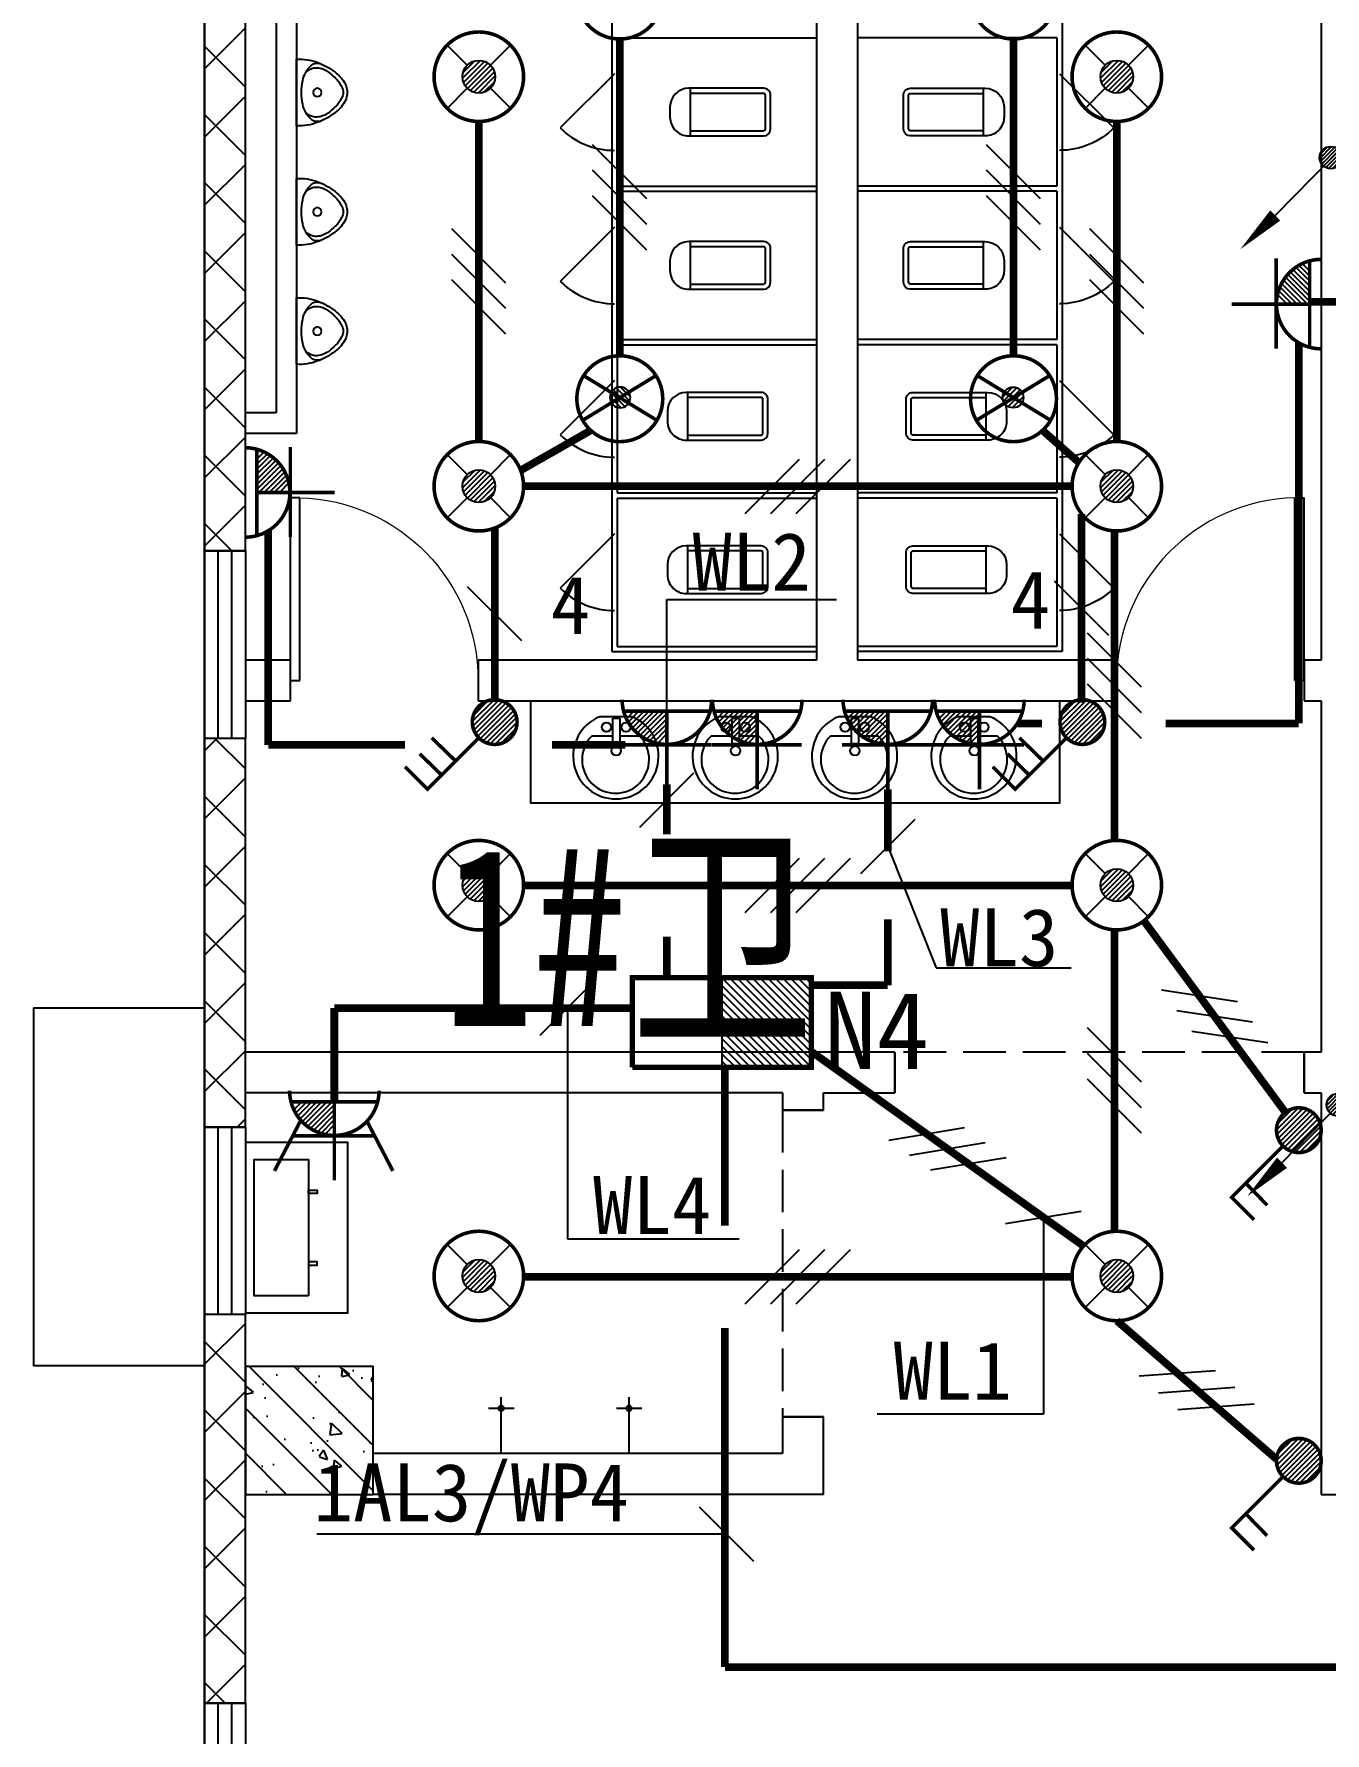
# Model space of a CAD drawing. Header units: millimetres. Extents: x -633009578 to 5705885, y -633235091 to 2571734.
# Drawn here: x 2776580 to 2784152, y 2184960 to 2194928 of the extents above; entities that cross this region are included whole.
import ezdxf

# ---------------------------------------------------------------- set-up
doc = ezdxf.new("R2010")
doc.units = ezdxf.units.MM
doc.header["$LTSCALE"] = 1000
doc.header["$MEASUREMENT"] = 0
doc.linetypes.add('DASH', pattern=[0.35, 0.25, -0.1])
doc.layers.get('0').update_dxf_attribs({"color": 9})
for name, color, linetype in [('3T_WOOD', 21, 'Continuous'), ('A-COLUM(柱)', 255, 'Continuous'), ('A-DOOR(门）', 4, 'Continuous'), ('A-F-AREA(计算)', 5, 'Continuous'), ('A-FLOR(看线)', 8, 'Continuous'), ('A-HATH(填充)', 8, 'Continuous'), ('A-LVTY(厨卫)', 8, 'Continuous'), ('A-TEXT(房间)', 243, 'Continuous'), ('A-WALL(墙)', 255, 'Continuous'), ('A-WINDOW（窗）', 4, 'Continuous'), ('WALL', 9, 'Continuous'), ('电-弱电平面-箭头', 3, 'Continuous'), ('电-强电平面-标注', 3, 'Continuous'), ('电-强电平面-线缆', 3, 'Continuous'), ('设备-动力', 3, 'Continuous'), ('设备-插座', 3, 'Continuous'), ('设备-照明', 3, 'Continuous'), ('设备-箱柜', 3, 'Continuous')]:
    doc.layers.add(name, color=color, linetype=linetype)
doc.styles.add('_TCH', font='simhei.ttf', dxfattribs={"width": 0.75, "bigfont": 'hztxt.shx'})
doc.styles.add('ELEC-DIM', font='simhei.ttf')
doc.styles.add('IDQSTYLE', font='simhei.ttf', dxfattribs={"width": 0.707, "bigfont": 'hztxt.shx'})
pattern_1 = [(45, (-1310357.920547368, -13.22285339003429), (-200.0002033111466, 200.0002033111467), []), (135, (-1310357.920547368, -13.22285339003429), (-200.0002033111467, -200.0002033111466), [])]

# ---------------------------------------------------------------- blocks, each defined once
blk = doc.blocks.new('_LV6')
for p, q in [((-139.7834388052397, -340), (-139.7834388052361, -779.6564289797607)), ((-109.7834388052433, -340), (-109.7834388052397, -769.6564289797607)), ((99.78343880523971, -300), (-99.78343880523971, -300)), ((99.78343880524335, -330), (-99.78343880524335, -330)), ((109.7834388052433, -769.6564289797607), (109.7834388052433, -340)), ((139.7834388052433, -779.6564289797607), (139.7834388052397, -340)), ((139.7834388052433, -769.6564289797607), (-139.7834388052397, -769.6564289797607)), ((-29.78343880523607, -889.6564289797607), (29.78343880524335, -889.6564289797607))]:
    blk.add_line(p, q)
for centre, radius, start, end in [((-99.78343880523971, -340), 40, 90, 180.0000000000002), ((-99.78343880524335, -340), 10, 90, 180.0000000000002), ((99.78343880523971, -340), 40, 2.398081733190338e-13, 90), ((99.78343880524335, -340), 10, 0, 90), ((-29.78343880523607, -779.6564289797607), 110, 180, 270), ((29.78343880524335, -779.6564289797607), 110, 270, 0)]:
    blk.add_arc(centre, radius, start, end)
blk = doc.blocks.new('$plan$00000387')
for points in [[(-195.1053413768082, -0.0007896247711869364), (195.1053413768082, 0.0007896247707321891, -0.056281), (192.2349483853259, -62.07158893748328, -0.051243), (175.2703486377404, -125.5748806645047, -0.047086), (143.6831082538288, -189.724628874892, -0.038643), (109.2489721777902, -237.0609902997553, -0.050944), (77.11679163034205, -267.7759659795192, -0.073316), (36.52038586093977, -290.7338367186967, -0.092337), (0.001018339326947171, -297.5362265440604, -0.092337), (-36.51803354920821, -290.7341323159712, -0.073316), (-77.11462417741222, -267.776590178973, -0.050944), (-109.2474259731857, -237.0618745823472, -0.038643), (-143.6819452275654, -189.7257908973352, -0.047086), (-175.269704824098, -125.5762993672297, -0.051243), (-192.2348186147988, -62.07314493917374, -0.056281)], [(0.0004063761161887669, -146.3291454144546, 0.999985), (0.0002089799604618747, -97.55313528460101, 0.999985)]]:
    blk.add_lwpolyline(points, format="xyb", close=True)
for points in [[(-169.3906686580854, -140.1226315288268, -0.078162), (-170.9980199055512, -114.6377667698976, -0.158684), (-159.1263041735847, -87.15485956814655, -0.087457), (-117.404978437914, -53.84085994681891, -0.073385), (-70.49119853318143, -36.56470876068397, -0.051629), (0.0003042701246158686, -29.26612660759247), (0.0003042701246158686, -29.26612660759247, -0.051629), (70.49149449189827, -36.56413818386, -0.073385), (117.4050415866323, -53.83990962471171, -0.087457), (159.1270096202247, -87.15357250312127, -0.158684), (170.9989478331345, -114.6363836417117, -0.078162), (169.3918028553499, -140.1212604160505)], [(117.0630501052547, -53.65384373908455, -0.099174), (138.5356947175851, -84.86577428893679, -0.110283), (144.8304822659725, -118.461657304113, -0.092873), (136.0170142026468, -157.9354627454745, -0.05733), (119.0399966660161, -187.626263302564, -0.037877), (85.37168024390257, -226.8225566132141, -0.072182), (35.33205354717484, -264.1794573646985, -0.124936), (0.001291311165005027, -273.1480356215775), (0.001291311165005027, -273.1480356215775, -0.124936), (-35.32991617790412, -264.1797433356796, -0.072182), (-85.36984427394054, -226.8232476352587, -0.037877), (-119.0384779452529, -187.6272268447183, -0.05733), (-136.0157358103124, -157.9365637070459, -0.092873), (-144.8298950764129, -118.4628296054302, -0.110283), (-138.5353804395845, -84.8668946738876, -0.099174), (-117.0629874684723, -53.65479130090807)]]:
    blk.add_lwpolyline(points, format="xyb")
blk = doc.blocks.new('$plan$00001628')
for p, q in [((-20.3236661099927, -1.818989403545856e-12), (20.3236661099927, 0)), ((20.3236661099927, 0), (20.3236661099927, -150.0481350782702)), ((-20.3236661099927, -150.0481350782702), (-20.3236661099927, -1.818989403545856e-12)), ((-23.39245275389476, -103.9428290335418), (-143.6423603250569, -103.9428290335418)), ((20.3236661099927, -150.0481350782702), (-20.3236661099927, -150.0481350782702)), ((136.0209855338053, -103.9428290335418), (23.52693074955823, -103.9428290335418))]:
    blk.add_line(p, q)
blk.add_lwpolyline([(-96.62842091566199, 9.318928566552131, 5.110403953654916), (92.21216199610717, 9.318928566550312)], format="xyb", close=True)
for centre, radius in [((-57.16031093435413, -51.98476159802703), 26.67481176936781), ((57.16031093435413, -51.98476159802703), 26.67481176936781), ((0, -190.1098522697775), 27.77136210564822)]:
    blk.add_circle(centre, radius)
blk.add_arc((-3.810687395625791, -242.5466148261803), 196.885515440561, 135.2526700260475, 44.74732997395247)
blk = doc.blocks.new('$lvtry$00000000')
for p, q in [((0, 0), (-4.03630254219856e-14, -329.6000000000004)), ((75.7000000000007, -264.6999999999989), (-73.50000000000003, -264.6999999999989))]:
    blk.add_line(p, q)
blk.add_circle((-3.241533018567819e-14, -264.6999999999989), 16.19999999999891)
blk = doc.blocks.new('开水器aaa')
at = {"layer": 'A-LVTY(厨卫)'}
for points in [[(7453607.282514825, -191465.6006925891), (7454607.282514825, -191465.6006925891), (7454607.282514825, -192065.6006983465), (7453607.282514825, -192065.6006983465)], [(7454507.282514825, -191836.1650642345), (7454507.282514825, -191516.1650642345), (7453707.282514825, -191516.1650642345), (7453707.282514825, -191836.1650642345)], [(7453887.282514825, -191836.1650642345), (7453887.282514825, -191886.1650642345), (7453907.282514825, -191886.1650642345), (7453907.282514825, -191836.1650642345)], [(7454327.282514825, -191836.1650642345), (7454327.282514825, -191886.1650642345), (7454307.282514825, -191886.1650642345), (7454307.282514825, -191836.1650642345)]]:
    blk.add_lwpolyline(points, close=True, dxfattribs=at)
blk = doc.blocks.new('$DorLib2D$00000114')
at = {"color": 0}
blk.add_line((0.4999999999999964, 3.552713678800501e-15), (-0.2071067811864751, 0.7071067811864857), dxfattribs=at)
blk.add_arc((0.5000000000013856, -1.154631945610163e-12), 1.000000000001696, 135, 180, dxfattribs=at)
blk = doc.blocks.new('$DorLib2D$00000001')
for p, q in [((0.45, 0.9750000000000001), (0.5000000000000002, 0.9750000000000001)), ((0.45, 0), (0.45, 0.9750000000000001)), ((0.5, 0), (0.5, 0.9750000000000001)), ((0.5, 0), (0.45, 0))]:
    blk.add_line(p, q)
at = {"lineweight": 13}
blk.add_arc((0.475, 0), 0.975, 91.4692835813538, 180, dxfattribs=at)
blk = doc.blocks.new('$TCHSYS$WIN2D')
for p, q in [((-0.5, 0.5), (0.5, 0.5)), ((-0.5, 0.5), (-0.4999999999999999, -0.5)), ((0.5, 0.5), (0.4999999999999998, -0.5)), ((0.5, 0.1666666666666666), (-0.5, 0.1666666666666666)), ((0.5, -0.1666666666666667), (-0.5, -0.1666666666666667)), ((-0.4999999999999999, -0.5), (0.5, -0.5))]:
    blk.add_line(p, q)
blk = doc.blocks.new('_FZH')
h = blk.add_hatch()
h.set_pattern_fill('钢筋混凝土', color=256, scale=0.1, style=0)
h.set_pattern_definition([(45, (0, 0), (-0.1767766952966369, 0.1767766952966369), []), (50, (0, 0), (0.7172601826007535, -0.06275213498259512), [0.07500000000000001, -0.8250000000000001]), (355, (0, 0), (-0.138751333613, 0.7521921337000119), [0.06, -0.66]), (100.4514, (0.05977168000000001, -0.00522934), (0.5785093817140216, 0.6894395420609536), [0.06374019, -0.701142112]), (46.1842, (0, 0.2), (1.067241048625645, -0.1655190143290181), [0.1125, -1.2375]), (96.6356, (0.088936745, 0.186206693), (0.9346627055487033, 0.9741178709004418), [0.095610288, -1.051713]), (351.1842, (0, 0.2), (0.9346619451336272, 0.9741186009253247), [0.09000000000000001, -0.9900000000000001]), (21, (0.1, 0.15), (0.5969070521184617, -0.4026188906653388), [0.07500000000000001, -0.8250000000000001]), (326, (0.1, 0.15), (0.2433153319215824, 0.7251500450468529), [0.06, -0.66]), (71.4514, (0.149742233, 0.116448394), (0.84022262858149, 0.3225304967099524), [0.06374019, -0.701142112]), (37.50000000000001, (0, 0), (0.01215985531729062, 0.3328938538313115), [0, -0.652, 0, -0.67, 0, -0.6625000000000001]), (7.499999999999999, (0, 0), (0.2630695374421486, 0.3944117118823603), [0, -0.382, 0, -0.637, 0, -0.2525]), (-32.5, (-0.223, 0), (0.533822436172409, -0.02255487173437976), [0, -0.25, 0, -0.78, 0, -1.035]), (-42.5, (-0.323, 0), (0.5831861693423862, 0.1001049823323177), [0, -0.325, 0, -0.518, 0, -0.735])])
h.paths.add_polyline_path([(-0.5, -0.5), (0.5, -0.5), (0.5, 0.5), (-0.5, 0.5)])
blk.add_lwpolyline([(-0.5, -0.5), (0.5, -0.5), (0.5, 0.5), (-0.5, 0.5)], close=True)
blk = doc.blocks.new('9-29-1')
at = {"layer": 'A-HATH(填充)'}
h = blk.add_hatch(dxfattribs=at)
h.set_pattern_fill('多孔材料', color=256, scale=100, style=0)
h.set_pattern_definition(pattern_1)
h.paths.add_polyline_path([(1121700.598288358, 1518097.113137865), (1121700.598288357, 1513917.11313599), (1121940.59828835, 1513917.11313599), (1121940.598288351, 1517857.113137865)])
h = blk.add_hatch(dxfattribs=at)
h.set_pattern_fill('多孔材料', color=256, scale=100, style=0)
h.set_pattern_definition(pattern_1)
h.paths.add_polyline_path([(1121700.598288357, 1512817.11313599), (1121700.598288357, 1510537.113135481), (1121940.598288351, 1510537.113135481), (1121940.598288351, 1512817.11313599)])
h = blk.add_hatch(dxfattribs=at)
h.set_pattern_fill('多孔材料', color=256, scale=100, style=0)
h.set_pattern_definition(pattern_1)
h.paths.add_polyline_path([(1121700.598288357, 1509437.11313599), (1121700.598288357, 1507157.11313599), (1121940.598288351, 1507157.11313599), (1121940.598288351, 1509437.11313599)])
at = {"layer": 'A-F-AREA(计算)'}
blk.add_lwpolyline([(1121700.598288358, 1518097.113137865), (1255980.598288358, 1518097.113137865), (1255980.598288358, 1382017.113137865), (1121700.598288358, 1382017.113137865)], close=True, dxfattribs=at)
at = {"layer": 'A-FLOR(看线)'}
blk.add_lwpolyline([(1121700.598288365, 1509137.113135873), (1120700.598288365, 1509137.113135873), (1120700.598288365, 1511237.113135719), (1121700.598288359, 1511237.113135719)], dxfattribs=at)
at = {"layer": 'A-LVTY(厨卫)'}
for p, q in [((1124090.59828858, 1517857.113137702), (1124090.598288263, 1516942.113137861)), ((1126730.598288666, 1517857.113137746), (1126730.598288447, 1516942.113137861)), ((1124090.598288264, 1516942.113137861), (1124090.598288267, 1516042.113137861)), ((1124120.598288584, 1516927.113137946), (1124120.598288587, 1516057.113137846)), ((1124120.598288584, 1516927.113137946), (1125290.598288352, 1516927.113137951)), ((1126700.59828812, 1516927.113137813), (1125530.598288352, 1516927.113137817)), ((1126700.59828812, 1516927.113137813), (1126700.598288117, 1516057.113138088)), ((1126730.598288451, 1516942.113137861), (1126730.598288447, 1516042.113137861)), ((1124120.598288587, 1516057.113137846), (1125290.598288352, 1516057.113137851)), ((1126700.598288117, 1516057.113138088), (1125530.598288352, 1516057.113138092)), ((1124090.598288267, 1516042.113137861), (1124090.598288271, 1515142.113137861)), ((1124120.598288045, 1516027.113137848), (1124120.598288048, 1515157.113137908)), ((1124120.598288045, 1516027.113137848), (1125290.598288352, 1516027.113137853)), ((1126700.598288117, 1516027.113137716), (1125530.598288352, 1516027.11313772)), ((1126700.598288117, 1516027.113137716), (1126700.598288114, 1515157.113137776)), ((1126730.598288447, 1516042.113137861), (1126730.598288443, 1515142.113137861)), ((1124090.598288267, 1515142.113137861), (1124090.598288271, 1514242.113137861)), ((1124120.598288048, 1515157.113137908), (1125290.598288352, 1515157.113137912)), ((1124120.598288591, 1515127.11313791), (1124120.598288594, 1514257.113137802)), ((1124120.598288591, 1515127.11313791), (1125290.598288352, 1515127.113137914)), ((1126700.598288114, 1515157.113137776), (1125530.598288352, 1515157.11313778)), ((1126700.598288113, 1515127.113137778), (1125530.598288352, 1515127.113137783)), ((1126700.598288113, 1515127.113137778), (1126700.59828811, 1514257.113138045)), ((1126730.598288447, 1515142.113137861), (1126730.598288443, 1514242.113137861)), ((1124090.598288267, 1514242.113137861), (1124090.598288056, 1513327.113137864)), ((1124120.598288594, 1514257.113137802), (1125290.598288352, 1514257.113137807)), ((1124120.598288595, 1514227.113137804), (1124120.598288598, 1513357.113137861)), ((1124120.598288595, 1514227.113137804), (1125290.598288352, 1514227.113137809)), ((1126700.59828811, 1514257.113138045), (1125530.598288352, 1514257.11313805)), ((1126700.598288652, 1514227.113137673), (1125530.598288352, 1514227.113137678)), ((1126700.598288652, 1514227.113137673), (1126700.598288648, 1513357.113137731)), ((1126730.598288447, 1514242.113137861), (1126730.598288105, 1513327.113137733)), ((1124090.598288056, 1513327.113137864), (1125290.598287091, 1513327.113137868)), ((1124120.598288598, 1513357.113137861), (1125290.598287091, 1513357.113137866)), ((1126700.598288648, 1513357.113137731), (1125530.59828973, 1513357.113137735)), ((1126730.598288105, 1513327.113137733), (1125530.59828973, 1513327.113137737))]:
    blk.add_line(p, q, dxfattribs=at)
blk.add_lwpolyline([(1126715.598288374, 1513037.113137866), (1126715.598288374, 1512437.11313785), (1123615.598288351, 1512437.113137851), (1123615.598288351, 1513037.113137866)], dxfattribs=at)
at = {"layer": 'A-WALL(墙)'}
for p, q in [((1128250.598288357, 1517857.113137719), (1128250.598288336, 1513277.113137887)), ((1125290.598288352, 1517827.113137753), (1125290.598288357, 1516942.113137866)), ((1125530.598288352, 1517827.113137753), (1125530.598288357, 1516942.113137866)), ((1122120.596974948, 1517107.113137866), (1122120.596974952, 1514727.113136513)), ((1122240.596974948, 1517107.113137866), (1122240.596974953, 1514607.113139848)), ((1125290.598288357, 1516942.113137866), (1125290.598288357, 1516042.113137866)), ((1125530.598288357, 1516942.113137866), (1125530.598288357, 1516042.113137866)), ((1125290.598288357, 1516042.113137866), (1125290.598288357, 1515142.113137866)), ((1125530.598288357, 1516042.113137866), (1125530.598288357, 1515142.113137866)), ((1125290.598288357, 1515142.113137866), (1125290.598288357, 1514242.113137866)), ((1125530.598288357, 1515142.113137866), (1125530.598288357, 1514242.113137866)), ((1122120.596974952, 1514727.113136513), (1121940.598288357, 1514727.11313784)), ((1121940.598288374, 1514607.11313784), (1121940.598288357, 1514727.11313784)), ((1122240.596974953, 1514607.113139848), (1121940.598288374, 1514607.11313784)), ((1125290.598288357, 1514242.113137866), (1125290.598288357, 1513342.113137866)), ((1125530.598288357, 1514242.113137866), (1125530.598288357, 1513342.113137866)), ((1122205.59828859, 1513277.113137844), (1121940.598288357, 1513277.113137866)), ((1121940.598288357, 1513277.113137866), (1121940.598288357, 1513037.113137866)), ((1122205.598288589, 1513037.113137863), (1122205.59828859, 1513277.113137844)), ((1125290.598287091, 1513277.113137863), (1123305.598288589, 1513277.113137843)), ((1123305.598288589, 1513277.113137843), (1123305.598288589, 1513037.113137863)), ((1125290.598288357, 1513342.113137866), (1125290.598287091, 1513277.113137863)), ((1125530.598288357, 1513342.113137866), (1125530.59828973, 1513277.113137887)), ((1127050.598288589, 1513277.113137796), (1125530.59828973, 1513277.113137887)), ((1127050.598288589, 1513037.113137804), (1127050.598288589, 1513277.113137796)), ((1128250.598288336, 1513277.113137887), (1128150.598288081, 1513277.113137796)), ((1128150.598288081, 1513277.113137796), (1128150.598288081, 1513037.113137812)), ((1121940.598288357, 1513037.113137866), (1122205.598288589, 1513037.113137863)), ((1123305.598288589, 1513037.113137863), (1125410.598288357, 1513037.113137866)), ((1125410.598288357, 1513037.113137866), (1127050.598288589, 1513037.113137804)), ((1128150.598288081, 1513037.113137812), (1128250.598288399, 1513037.113137887)), ((1128250.598288399, 1513037.113137887), (1128250.598288399, 1510977.11313777)), ((1125210.59828841, 1510977.113137866), (1121940.598288397, 1510977.113137866)), ((1121940.598288397, 1510737.113137866), (1121940.598288397, 1510977.113137866)), ((1125750.598288081, 1510977.11313773), (1125210.59828841, 1510977.113137866)), ((1125750.598288081, 1510737.113137822), (1125750.598288081, 1510977.11313773)), ((1128250.598288399, 1510977.11313777), (1128150.59828859, 1510977.113137655)), ((1128150.59828859, 1510977.113137655), (1128150.59828859, 1510737.113137822)), ((1125090.598288228, 1510737.113137964), (1121940.598288397, 1510737.113137866)), ((1125090.598288228, 1510737.113137964), (1125090.598288184, 1510637.113138024)), ((1125330.598288436, 1510737.113137766), (1125750.598288081, 1510737.113137822)), ((1125330.598288355, 1510637.113138024), (1125330.598288436, 1510737.113137766)), ((1128150.59828859, 1510737.113137822), (1128250.598288386, 1510737.113137766)), ((1128250.598288386, 1510737.113137766), (1128250.598288386, 1508382.113138082)), ((1125090.598288184, 1510637.113138024), (1125330.598288355, 1510637.113138024)), ((1125330.598288355, 1508837.113138024), (1125090.598288185, 1508837.113138024)), ((1125090.598288185, 1508837.113138024), (1125090.598288229, 1508622.113137867)), ((1125330.598288436, 1508382.113137871), (1125330.598288355, 1508837.113138024)), ((1125090.598288229, 1508622.113137867), (1122690.598287918, 1508622.113137868)), ((1125330.598288436, 1508382.113137871), (1122690.598287918, 1508382.113137751)), ((1128250.598288386, 1508382.113138082), (1129170.59828859, 1508382.113137976))]:
    blk.add_line(p, q, dxfattribs=at)
at = {"layer": 'A-WINDOW（窗）', "linetype": 'DASH'}
for p, q in [((1125750.598288398, 1510977.113137866), (1125750.598288398, 1510737.113137866)), ((1128150.598288398, 1510977.113137866, 800), (1125750.598288398, 1510977.113137866, 800)), ((1128150.598288398, 1510737.113137866), (1128150.598288398, 1510977.113137866)), ((1125330.59828841, 1510637.113137866), (1125090.59828841, 1510637.113137866)), ((1125090.59828841, 1510637.113137866, 800), (1125090.59828841, 1508837.113137866, 800)), ((1125090.59828841, 1508837.113137866), (1125330.59828841, 1508837.113137866))]:
    blk.add_line(p, q, dxfattribs=at)
at = {"layer": 'WALL'}
for p, q in [((1121700.598288358, 1518097.113137865), (1121700.598288357, 1513917.11313599)), ((1121940.59828835, 1513917.11313599), (1121940.598288351, 1517857.113137865)), ((1121700.598288357, 1513917.11313599), (1121940.59828835, 1513917.11313599)), ((1121700.598288357, 1512817.11313599), (1121700.598288357, 1510537.113135481)), ((1121940.598288351, 1512817.11313599), (1121700.598288357, 1512817.11313599)), ((1121940.598288351, 1510537.113135481), (1121940.598288351, 1512817.11313599)), ((1121700.598288357, 1510537.113135481), (1121940.598288351, 1510537.113135481)), ((1121700.598288357, 1509437.11313599), (1121700.598288357, 1507157.11313599)), ((1121940.598288351, 1509437.11313599), (1121700.598288357, 1509437.11313599)), ((1121940.598288351, 1507157.11313599), (1121940.598288351, 1509437.11313599)), ((1121700.598288357, 1507157.11313599), (1121940.598288351, 1507157.11313599))]:
    blk.add_line(p, q, dxfattribs=at)
at = {"layer": 'A-COLUM(柱)', "xscale": 750, "yscale": 750, "zscale": 750, "rotation": 270}
blk.add_blockref('_FZH', (1122315.598288357, 1508757.113137866), dxfattribs=at)
at = {"layer": 'A-DOOR(门）', "xscale": -1100, "yscale": 1100, "zscale": 1100}
blk.add_blockref('$DorLib2D$00000001', (1122755.598288459, 1513157.113137866), dxfattribs=at)
at = {"layer": 'A-DOOR(门）', "extrusion": (0, 0, -1), "xscale": -1100, "yscale": 1100, "zscale": 1100}
blk.add_blockref('$DorLib2D$00000001', (-1127600.598288357, 1513157.113137866), dxfattribs=at)
at = {"layer": 'A-LVTY(厨卫)'}
for name, p, rotation in [('$plan$00000387', (1122240.597498776, 1516607.113196011), 90.00000000000001), ('_LV6', (1125320.599271308, 1516492.113137966), 269.9999999999999), ('$plan$00000387', (1122240.597498776, 1515907.113196011), 90.00000000000001), ('_LV6', (1125320.599271312, 1515592.113137966), 269.9999999999999), ('$plan$00000387', (1122240.597498776, 1515207.113196011), 90.00000000000001), ('_LV6', (1125305.59927136, 1514707.113137918), 269.9999999999999), ('_LV6', (1125305.59927136, 1513807.113137918), 269.9999999999999)]:
    blk.add_blockref(name, p, dxfattribs=dict(at, rotation=rotation))
at = {"layer": 'A-LVTY(厨卫)', "yscale": 450, "zscale": 100}
for p, xscale, rotation in [((1124105.598288262, 1516492.113137862), 450, 89.99999999978503), ((1126715.598288452, 1516492.113137862), -450, 269.999999999785), ((1124105.598288266, 1515592.113137862), 450, 89.99999999978503), ((1126715.598288448, 1515592.113137862), -450, 269.999999999785), ((1124105.598288269, 1514692.113137861), 450, 89.99999999978503), ((1126715.598288445, 1514692.113137861), -450, 269.999999999785), ((1124105.598288269, 1513792.113137861), 450, 89.99999999978503), ((1126715.598288445, 1513792.113137861), -450, 269.999999999785)]:
    blk.add_blockref('$DorLib2D$00000114', p, dxfattribs=dict(at, xscale=xscale, rotation=rotation))
at = {"layer": 'A-LVTY(厨卫)', "xscale": -1}
for name, p, rotation in [('_LV6', (1125500.597305405, 1516492.113137966), 90.00000000000006), ('_LV6', (1125500.597305402, 1515592.113137966), 90.00000000000006), ('_LV6', (1125515.597305353, 1514707.113137918), 90.00000000000006), ('_LV6', (1125515.597305353, 1513807.113137918), 90.00000000000006), ('开水器aaa', (930474.9975957582, 8964054.39565275), 90.00000000000006), ('$lvtry$00000000', (1123440.598288405, 1508622.113137905), 180), ('$lvtry$00000000', (1124190.598288405, 1508622.113137905), 180)]:
    blk.add_blockref(name, p, dxfattribs=dict(at, rotation=rotation))
at = {"layer": 'A-LVTY(厨卫)'}
for p in [(1124115.598288319, 1512935.324937786), (1124815.598288319, 1512935.324937786), (1125515.598288319, 1512935.324937786), (1126215.598288319, 1512935.324937786)]:
    blk.add_blockref('$plan$00001628', p, dxfattribs=at)
at = {"layer": 'A-WINDOW（窗）', "xscale": 1100, "yscale": 240, "zscale": 1100, "rotation": 270}
for p in [(1121820.598288357, 1513367.113136279), (1121820.598288357, 1509987.11313554), (1121820.598288357, 1506607.113136279)]:
    blk.add_blockref('$TCHSYS$WIN2D', p, dxfattribs=at)
at = {"layer": 'A-TEXT(房间)', "style": '_TCH', "width": 0.75}
for s, p in [('卫', (1124201.454878502, 1511129.582300603)), ('1#', (1123098.954878502, 1511129.582300603))]:
    blk.add_text(s, height=1050, dxfattribs=at).set_placement(p)
blk = doc.blocks.new('*X150')
at = {"color": 0, "linetype": 'Continuous'}
for p, q in [((279.9420860686181, 223.0907008612197), (280.8979156011271, 224.0465303937287)), ((279.9854805002326, 222.8512525803596), (281.1373638819872, 224.0031359621142)), ((279.9868669209781, 223.4183244260543), (280.5702920362925, 224.0017495413687)), ((280.0743412491943, 222.6572706168466), (281.3313458455001, 223.9142752131524)), ((280.1974871625503, 222.497573817728), (281.4910426446187, 223.7911292997965)), ((280.3519451819565, 222.3691891246596), (281.6194273376872, 223.6366712803903)), ((280.539796743254, 222.2741979734825), (281.7144184888643, 223.4488197190928)), ((280.7702917107533, 222.2218502285072), (281.7667662338396, 223.2183247515934)), ((281.0759642864814, 222.2446800917606), (281.7439363705861, 222.9126521758653))]:
    blk.add_line(p, q, dxfattribs=at)
blk = doc.blocks.new('HC000061')
at = {"color": 0, "linetype": 'Continuous'}
for p, q in [((-0.655530613370388, 0.6381189538353738), (-1.771203499631326, 1.764323712616999)), ((1.767766952962234, 1.767766952962347), (0.6468833682913555, 0.6468833682914692)), ((-0.6554506590218239, -0.6382010795241513), (-1.771171542393972, -1.764355793885329)), ((0.6468833682801005, -0.6468833682798731), (1.767766952964394, -1.767766952964166))]:
    blk.add_line(p, q, dxfattribs=at)
at = {"color": 0, "linetype": 'Continuous', "const_width": 0.2}
blk.add_lwpolyline([(1.767766952966383, -1.767766952966212, 0.1989123673796617), (2.5, 2.273736754432321e-13, 0.1989123673796613), (1.767766952966326, 1.767766952966554, 0.1989123673796529), (5.710751695749348e-14, 2.500000000000114, 0.1989123673796647), (-1.767766952966326, 1.767766952966554, 0.1989123673796613), (-2.5, 2.275688047292222e-13, 0.1989123673796761), (-1.767766952966327, -1.767766952966212, 0.198912367379672), (5.627316917566264e-14, -2.499999999999886, 0.1989123673796541)], format="xyb", close=True, dxfattribs=at)
at = {"color": 0, "linetype": 'Continuous'}
blk.add_circle((5.684341886080801e-14, 2.273736754432321e-13), 0.9148312326998418, dxfattribs=at)
blk.add_blockref('*X150', (-280.8559544658493, -223.1326619964972), dxfattribs=at)
at = {"color": 0, "style": 'IDQSTYLE', "width": 0.7}
blk.add_attdef('PSFHATT', (4.50000001, -2.500000009999886), '', height=2.5, dxfattribs=at)
blk = doc.blocks.new('*X153')
at = {"color": 0, "linetype": 'Continuous'}
for p, q in [((234.7655414724513, 317.9212989399893), (239.3433150387835, 322.4990725063215)), ((234.7655414724513, 318.3455630087012), (238.9190509700716, 322.4990725063215)), ((234.7655414724513, 318.7698270774131), (238.4947869013596, 322.4990725063215)), ((234.7655414724513, 319.1940911461251), (238.0705228326477, 322.4990725063215)), ((234.7655414724513, 319.618355214837), (237.6462587639358, 322.4990725063215)), ((234.7655414724513, 320.0426192835489), (237.2219946952239, 322.4990725063215)), ((234.7655414724513, 320.4668833522609), (236.797730626512, 322.4990725063215)), ((234.7655414724513, 320.8911474209728), (236.3734665578, 322.4990725063215)), ((234.7655414724513, 321.3154114896847), (235.9492024890881, 322.4990725063215)), ((234.7655414724513, 321.7396755583966), (235.5249384203761, 322.4990725063215)), ((234.7655414724513, 322.1639396271086), (235.1006743516642, 322.4990725063215)), ((234.7675791074955, 317.4990725063215), (239.7655414724513, 322.4970348712774)), ((235.1918431762074, 317.4990725063215), (239.7655414724513, 322.0727708025654)), ((235.6161072449193, 317.4990725063215), (239.7655414724513, 321.6485067338535)), ((236.0403713136312, 317.4990725063215), (239.7655414724513, 321.2242426651416)), ((236.4646353823431, 317.4990725063215), (239.7655414724513, 320.7999785964296)), ((236.8888994510551, 317.4990725063215), (239.7655414724513, 320.3757145277177)), ((237.313163519767, 317.4990725063215), (239.7655414724513, 319.9514504590058)), ((237.7374275884789, 317.4990725063215), (239.7655414724513, 319.5271863902939)), ((238.1616916571909, 317.4990725063215), (239.7655414724513, 319.1029223215819)), ((238.5859557259028, 317.4990725063215), (239.7655414724513, 318.67865825287)), ((239.0102197946147, 317.4990725063215), (239.7655414724513, 318.2543941841581)), ((239.4344838633266, 317.4990725063215), (239.7655414724513, 317.8301301154461))]:
    blk.add_line(p, q, dxfattribs=at)
blk = doc.blocks.new('HC000435')
at = {"color": 0, "linetype": 'Continuous'}
blk.add_line((2.5, 0), (-2.5, 0), dxfattribs=at)
at = {"color": 0, "linetype": 'Continuous', "const_width": 0.3}
for points in [[(2.5, 0), (2.5, 5), (-2.5, 5)], [(-2.5, 5), (-2.5, 0)], [(-2.5, 0), (-2.5, -5), (2.5, -5), (2.5, 0)]]:
    blk.add_lwpolyline(points, dxfattribs=at)
at = {"color": 0, "linetype": 'Continuous'}
blk.add_blockref('*X153', (-237.2655414724513, -322.4990725063215), dxfattribs=at)
at = {"color": 0, "style": 'IDQSTYLE', "width": 0.7}
blk.add_attdef('PSFHATT', (4.500000000000028, -5), '', height=2.5, dxfattribs=at)
blk = doc.blocks.new('*X155')
at = {"color": 0, "linetype": 'Continuous'}
for p, q in [((261.9988066744281, 135.850956910748), (263.2375091559566, 137.0896593922765)), ((262.0234026256783, 135.5927101495236), (263.4957559171792, 137.0650634410244)), ((262.0463461952987, 136.1813391440932), (262.9071269225657, 137.0421198713602)), ((262.0884022348038, 135.3748670461744), (263.7135990205094, 137.00006383188)), ((262.1829592200917, 135.1865813189878), (263.9018847477136, 136.9055068466096)), ((262.3023466942452, 135.0231260806666), (264.0653399860179, 136.7861193724393)), ((262.4446987243758, 134.8826353983226), (264.205830668362, 136.6437673423088)), ((262.6100901587723, 134.7651841202445), (264.3232819464568, 136.478375907929)), ((262.8005700291263, 134.6728212781239), (264.4156447885779, 136.2878960375755)), ((263.0211904412342, 134.6105989777572), (264.4778670889456, 136.0672756254685)), ((263.2836307586351, 134.5901965826834), (264.4982694840214, 135.8048353080697)), ((263.6234742990336, 134.6471974106073), (264.4412686561033, 135.464991767677))]:
    blk.add_line(p, q, dxfattribs=at)
blk = doc.blocks.new('HC000111')
at = {"color": 0, "linetype": 'Continuous', "const_width": 0.2}
for points in [[(0.8838834764831975, 2.133883476483163), (3.750000000000091, 5), (5.000000000000091, 3.75)], [(2.898879886034229, 4.275409520972289), (4.191507707965946, 3.019373591507303)], [(2.221789122165297, 3.388795923702901), (3.514416944097014, 2.132759994237858)]]:
    blk.add_lwpolyline(points, dxfattribs=at)
blk.add_lwpolyline([(0.8838834764833108, 0.3661165235168934, 0.1989123673796338), (1.250000000000034, 1.250000000000057, 0.1989123673796269), (0.8838834764832544, 2.13388347648322, 0.1989123673796352), (9.12880881998035e-14, 2.5, 0.1989123673796539), (-0.8838834764830719, 2.13388347648322, 0.1989123673796721), (-1.249999999999966, 1.250000000000057, 0.1989123673796564), (-0.8838834764831855, 0.3661165235168368, 0.198912367379673), (9.087175456556906e-14, 0, 0.198912367379652)], format="xyb", close=True, dxfattribs=at)
at = {"color": 0, "linetype": 'Continuous'}
blk.add_blockref('*X155', (-263.2487560761181, -134.5897099905746), dxfattribs=at)
at = {"color": 0, "style": 'IDQSTYLE', "width": 0.7}
blk.add_attdef('PSFHATT', (7.000000000000091, -1e-08), '', height=2.5, dxfattribs=at)
blk = doc.blocks.new('*X157')
at = {"color": 0, "linetype": 'Continuous'}
for p, q in [((261.9988066744281, 135.850956910748), (263.2375091559566, 137.0896593922765)), ((262.0234026256783, 135.5927101495236), (263.4957559171792, 137.0650634410244)), ((262.0463461952987, 136.1813391440932), (262.9071269225657, 137.0421198713602)), ((262.0884022348038, 135.3748670461744), (263.7135990205094, 137.00006383188)), ((262.1829592200917, 135.1865813189878), (263.9018847477136, 136.9055068466096)), ((262.3023466942452, 135.0231260806666), (264.0653399860179, 136.7861193724393)), ((262.4446987243758, 134.8826353983226), (264.205830668362, 136.6437673423088)), ((262.6100901587723, 134.7651841202445), (264.3232819464568, 136.478375907929)), ((262.8005700291263, 134.6728212781239), (264.4156447885779, 136.2878960375755)), ((263.0211904412342, 134.6105989777572), (264.4778670889456, 136.0672756254685)), ((263.2836307586351, 134.5901965826834), (264.4982694840214, 135.8048353080697)), ((263.6234742990336, 134.6471974106073), (264.4412686561033, 135.464991767677))]:
    blk.add_line(p, q, dxfattribs=at)
blk = doc.blocks.new('HC000107')
at = {"color": 0, "linetype": 'Continuous', "const_width": 0.2}
for points in [[(0.8838834764831067, 2.133883476483163), (3.75, 5), (5, 3.75)], [(2.898879886034138, 4.275409520972289), (4.191507707965854, 3.019373591507303)]]:
    blk.add_lwpolyline(points, dxfattribs=at)
blk.add_lwpolyline([(0.88388347648322, 0.3661165235168934, 0.1989123673796338), (1.249999999999944, 1.250000000000057, 0.1989123673796269), (0.8838834764831636, 2.13388347648322, 0.1989123673796352), (4.172009959724221e-16, 2.5, 0.1989123673796539), (-0.8838834764831627, 2.13388347648322, 0.1989123673796721), (-1.250000000000056, 1.250000000000057, 0.1989123673796564), (-0.8838834764832764, 0.3661165235168368, 0.198912367379673), (0, 0, 0.198912367379652)], format="xyb", close=True, dxfattribs=at)
at = {"color": 0, "linetype": 'Continuous'}
blk.add_blockref('*X157', (-263.2487560761182, -134.5897099905746), dxfattribs=at)
at = {"color": 0, "style": 'IDQSTYLE', "width": 0.7}
blk.add_attdef('PSFHATT', (7, -1e-08), '', height=2.5, dxfattribs=at)
blk = doc.blocks.new('*X159')
at = {"color": 0, "linetype": 'Continuous'}
for p, q in [((292.887994045295, 135.6274459094068), (293.516320533106, 136.2557723972178)), ((292.952224463849, 135.4088336154862), (293.7349328270265, 136.1915419786637)), ((292.9956283900541, 136.0179229666405), (293.1258434758722, 136.1481380524586)), ((293.0755886594741, 135.2493550986367), (293.8944113438761, 136.0681777830387)), ((293.2494900660814, 135.1404137927693), (294.0033526497434, 135.8942763764314)), ((293.4911899527468, 135.0992709669601), (294.0444954755525, 135.6525764897659))]:
    blk.add_line(p, q, dxfattribs=at)
blk = doc.blocks.new('HC000703')
at = {"color": 0, "linetype": 'Continuous', "const_width": 0.2000000000000002}
blk.add_lwpolyline([(-2.399999999999977, 0.05872925643336657, 1), (2.399999999999977, 0.05872925643336657, 1)], format="xyb", close=True, dxfattribs=at)
at = {"color": 0, "linetype": 'Continuous', "const_width": 0.2}
for points in [[(-2.074282131997677, 1.265938284269794), (2.022051310501354, -1.234061715730206)], [(2.074282131997734, 1.265938284269794), (-2.022051310501354, -1.234061715730206)]]:
    blk.add_lwpolyline(points, dxfattribs=at)
at = {"color": 0, "linetype": 'Continuous'}
blk.add_circle((0.02097265619840982, -0.0127996515010409), 0.5796574060804803, dxfattribs=at)
blk.add_arc((3.410605131648481e-12, 0.05872925643825511), 2.400000000004948, 224.6186283858651, 315.1351718326803, dxfattribs=at)
blk.add_blockref('*X159', (-293.4444389024706, -135.6911545353449), dxfattribs=at)
at = {"color": 0, "style": 'IDQSTYLE', "width": 0.7}
blk.add_attdef('PSFHATT', (4.400000009999977, -2.341270753566693), '', height=2.5, dxfattribs=at)
blk = doc.blocks.new('HC000136')
at = {"color": 0, "linetype": 'Continuous'}
for p, q in [((-2.263127864574926, 3.93780780054658), (-1.824413961169739, 4.37652170395188)), ((-2.166171642377776, 3.751921310269552), (-1.541571248695163, 4.37652170395188)), ((-2.056623188829235, 3.578627051343346), (-1.258728536220588, 4.37652170395188)), ((-1.935167161310801, 3.417240366387034), (-0.9758858237460117, 4.37652170395188)), ((-1.802207139847269, 3.267357675375933), (-0.6930431112714359, 4.37652170395188)), ((-1.657908623596541, 3.128813479151916), (-0.4102003987968601, 4.37652170395188)), ((-1.502215697701104, 3.001663692572663), (-0.1273576863222843, 4.37652170395188)), ((-1.334845464380123, 2.886191213419067), (0.1554850261522915, 4.37652170395188)), ((-1.155258892497841, 2.782935072827001), (0, 3.938193965324729)), ((-0.9626006818002679, 2.692750571049828), (0, 3.655351252850153)), ((-0.7555910368541845, 2.616917503521506), (0, 3.372508540375577)), ((-0.5323327753721969, 2.557333052528577), (0, 3.089665827900888))]:
    blk.add_line(p, q, dxfattribs=at)
at = {"color": 0, "linetype": 'Continuous', "const_width": 0.2}
blk.add_lwpolyline([(-2.5, 4.999999999999943, 0.198912367379654), (-1.767766952966212, 3.232233047033617, 0.1989123673796558), (-9.033165925335943e-16, 2.500000000000057, 0.1989123673796559), (1.767766952966213, 3.232233047033617, 0.1989123673796541), (2.5, 4.999999999999942)], format="xyb", dxfattribs=at)
for points in [[(-2.421006983541702, 4.352913575506307), (2.41480416581453, 4.352913575506307)], [(0, 2.476391871554483), (0, 4.306405978417899)], [(-2.549372027147456, 2.476391871554483), (2.483025305961291, 2.476391871554483)], [(0, 2.500000000000057), (0, 0)]]:
    blk.add_lwpolyline(points, dxfattribs=at)
at = {"color": 0, "style": 'IDQSTYLE', "width": 0.7}
blk.add_attdef('PSFHATT', (4.500000010000001, 0), '', height=2.5, dxfattribs=at)
blk = doc.blocks.new('HC000140')
at = {"color": 0, "linetype": 'Continuous'}
for p, q in [((-2.263127864574926, 3.937807800545841), (-1.824413961169739, 4.376521703951141)), ((-2.166171642377776, 3.751921310268813), (-1.541571248695163, 4.376521703951141)), ((-2.056623188829235, 3.578627051342608), (-1.258728536220588, 4.376521703951141)), ((-1.935167161310801, 3.417240366386352), (-0.9758858237460117, 4.376521703951141)), ((-1.802207139847269, 3.267357675375195), (-0.6930431112714359, 4.376521703951141)), ((-1.657908623596541, 3.128813479151233), (-0.4102003987968601, 4.376521703951141)), ((-1.502215697701104, 3.001663692571981), (-0.1273576863222843, 4.376521703951141)), ((-1.334845464380123, 2.886191213418385), (0.1554850261527463, 4.376521703951141)), ((-1.155258892497841, 2.782935072826319), (0, 3.938193965324047)), ((-0.9626006818002679, 2.692750571049089), (0, 3.655351252849414)), ((-0.7555910368541845, 2.616917503520824), (0, 3.372508540374838)), ((-0.5323327753721969, 2.557333052527838), (0, 3.089665827900205))]:
    blk.add_line(p, q, dxfattribs=at)
at = {"color": 0, "linetype": 'Continuous', "const_width": 0.2}
blk.add_lwpolyline([(-2.5, 4.999999999999943, 0.198912367379654), (-1.767766952966212, 3.232233047033617, 0.1989123673796558), (-9.033165925335943e-16, 2.500000000000057, 0.1989123673796559), (1.767766952966213, 3.232233047033617, 0.1989123673796541), (2.5, 4.999999999999942)], format="xyb", dxfattribs=at)
for points in [[(-2.421006983541702, 4.376521703951141), (2.421006983541247, 4.376521703951141)], [(0, 2.47639187155454), (0, 4.306405978417899)], [(-1.873383483545695, 3.34457427723985), (-3.343165409372432, 0.5204621893545891)], [(1.826528887475433, 3.293016630655686), (3.269478132895074, 0.5204621893545891)], [(-2.325220651649488, 2.476391871554597), (2.25153337517213, 2.47639187155454)], [(0, 2.500000000000057), (0, 0)]]:
    blk.add_lwpolyline(points, dxfattribs=at)
at = {"color": 0, "style": 'IDQSTYLE', "width": 0.7}
blk.add_attdef('PSFHATT', (5.269478132895074, 0), '', height=2.5, dxfattribs=at)
blk = doc.blocks.new('*X147')
at = {"color": 0, "linetype": 'Continuous'}
for p, q in [((192.590110055903, 446.7242872143482), (193.9264208598343, 448.0605980182795)), ((192.6512440212146, 447.2096852483717), (193.4410228258108, 447.9994640529679)), ((192.666080612941, 446.3759937026742), (194.2747143715083, 447.9846274612416)), ((192.8122309321682, 446.0978799531896), (194.552828120993, 447.8384771420143)), ((193.0126674313866, 445.874052383696), (194.7766556904866, 447.6380406427959)), ((193.2651240367983, 445.7022449203958), (194.9484631537868, 447.3855840373842)), ((193.5780466605768, 445.5909034754624), (195.0598045987202, 447.0726614136058)), ((193.9838870800477, 445.5724798262212), (195.0782282479613, 446.6668209941349))]:
    blk.add_line(p, q, dxfattribs=at)
blk = doc.blocks.new('HC001443')
at = {"color": 0, "linetype": 'Continuous'}
for p, q in [((0, -0.05776119327242668), (3.105492900474815, 3.117216328523909)), ((1.307398633798584e-12, -0.05776119327106244), (-3.105492900473507, -3.232738715067399))]:
    blk.add_line(p, q, dxfattribs=at)
for points in [[(3.105492900474815, 3.117216328523909, 0.8, 0, 0), (5.057392361378561, 5.003787405167827, 0, 0, 0)], [(-3.105492900473507, -3.232738715067399, 0.8, 0, 0), (-5.057392361377197, -5.119309791711203, 0, 0, 0)]]:
    blk.add_lwpolyline(points, format="xyseb", dxfattribs=at)
blk.add_circle((0, 0), 0.625, dxfattribs=at)
at = {"color": 0, "linetype": 'Continuous', "xscale": 0.5, "yscale": 0.5, "zscale": 0.5}
blk.add_blockref('*X147', (-96.91845018383214, -223.4069038532592), dxfattribs=at)
at = {"color": 0, "style": 'IDQSTYLE', "width": 0.7}
blk.add_attdef('PSFHATT', (7.057392361378561, -5.119309791711203), '', height=2.5, dxfattribs=at)

msp = doc.modelspace()

# ---------------------------------------------------------------- linework, layer by layer
at = {"layer": '电-强电平面-标注'}
for p, q in [((2780174.994769128, 2193959.836427716), (2779856.796717595, 2194278.034479251)), ((2782484.191345843, 2193959.836427716), (2782165.993294309, 2194278.034479251)), ((2780174.994769128, 2193809.836427716), (2779856.796717595, 2194128.034479251)), ((2782484.191345843, 2193809.836427716), (2782165.993294309, 2194128.034479251)), ((2780174.994769128, 2193659.836427716), (2779856.796717595, 2193978.034479251)), ((2782484.191345843, 2193659.836427716), (2782165.993294309, 2193978.034479251)), ((2779348.191345843, 2193466.502999641), (2779029.993294309, 2193784.701051176)), ((2783090.191345843, 2193466.502999641), (2782771.993294309, 2193784.701051176)), ((2779348.191345843, 2193316.502999641), (2779029.993294309, 2193634.701051176)), ((2783090.191345843, 2193316.502999641), (2782771.993294309, 2193634.701051176)), ((2779348.191345843, 2193166.502999641), (2779029.993294309, 2193484.701051176)), ((2783090.191345843, 2193166.502999641), (2782771.993294309, 2193484.701051176)), ((2780750.993294308, 2192115.252999642), (2781069.191345843, 2192433.451051176)), ((2780900.993294308, 2192115.252999642), (2781219.191345843, 2192433.451051176)), ((2781050.993294308, 2192115.252999642), (2781369.191345843, 2192433.451051176)), ((2782883.751267164, 2191398.803592372), (2782565.553215629, 2191717.001643905)), ((2779441.191345843, 2191366.348243029), (2779122.993294308, 2191684.546294562)), ((2780292.032864055, 2190433.852025409), (2780292.032864055, 2191609.852025409)), ((2780292.032864055, 2191609.852025409), (2781286.969572915, 2191609.852025409)), ((2783076.569507475, 2191095.002999641), (2782758.371455941, 2191413.201051176)), ((2783076.569507475, 2190945.002999641), (2782758.371455941, 2191263.201051176)), ((2783076.569507475, 2190795.002999641), (2782758.371455941, 2191113.201051176)), ((2780132.933838287, 2190274.752999642), (2780451.131889822, 2190592.951051176)), ((2781429.697647333, 2190002.177232555), (2781747.895698867, 2190320.375284089)), ((2781588.7966731, 2190161.276258322), (2781872.393564784, 2189448.660058601)), ((2780750.993294308, 2189773.525595605), (2781069.191345843, 2190091.723647139)), ((2780900.993294308, 2189773.525595605), (2781219.191345843, 2190091.723647139)), ((2781050.993294308, 2189773.525595605), (2781369.191345843, 2190091.723647138)), ((2781872.393564784, 2189448.660058601), (2782662.830273645, 2189448.660058601)), ((2779549.493294309, 2189053.752999641), (2779867.691345843, 2189371.951051176)), ((2783638.069224481, 2189250.097279117), (2783193.072935023, 2189317.017398435)), ((2779708.592320075, 2189212.852025409), (2779708.592320075, 2187858.852025409)), ((2783727.182632383, 2189129.437424435), (2783282.186342927, 2189196.357543754)), ((2783076.569507475, 2188778.252999641), (2782758.371455941, 2189096.451051176)), ((2783816.296040287, 2189008.777569754), (2783371.299750831, 2189075.697689072)), ((2783076.569507475, 2188628.252999641), (2782758.371455941, 2188946.451051176)), ((2783076.569507475, 2188478.252999641), (2782758.371455941, 2188796.451051176)), ((2781593.52051112, 2188437.532183356), (2782037.422684871, 2188511.362124025)), ((2781715.551140768, 2188350.305321509), (2782159.453314519, 2188424.135262179)), ((2781837.581770416, 2188263.078459663), (2782281.483944167, 2188336.908400332)), ((2782278.531668721, 2187947.889756862), (2782722.433842472, 2188021.719697534)), ((2782500.482755597, 2187984.804727198), (2782500.482755597, 2186829.352025409)), ((2779708.592320075, 2187858.852025409), (2780716.820168177, 2187858.852025409)), ((2780750.993294308, 2187477.252999642), (2781069.191345843, 2187795.451051176)), ((2780900.993294308, 2187477.252999642), (2781219.191345843, 2187795.451051176)), ((2781050.993294308, 2187477.252999642), (2781369.191345843, 2187795.451051176)), ((2783061.69388281, 2187054.552628918), (2783510.556241743, 2187086.530476464)), ((2783175.029006367, 2186956.29200726), (2783623.891365299, 2186988.269854807)), ((2782500.482755597, 2186829.352025409), (2781524.533388508, 2186829.352025409)), ((2783288.364129923, 2186858.031385604), (2783737.226488855, 2186890.009233149)), ((2780481.048443511, 2186285.648958724), (2780799.246495044, 2185967.450907189)), ((2780483.5, 2186126.549932956), (2778237.985843879, 2186126.549932956)), ((2780640.147469277, 2186126.549932956), (2780483.5, 2186126.549932956))]:
    msp.add_line(p, q, dxfattribs=at)
at = {"layer": '电-强电平面-线缆', "color": 1, "linetype": 'Continuous', "const_width": 45}
for points in [[(2780015.895743363, 2194898.185453483), (2780015.895743363, 2193039.685453483)], [(2782325.092320075, 2194898.185453483), (2782325.092320075, 2193039.685453483)], [(2779189.092320075, 2194414.352025409), (2779189.092320075, 2192536.852025409)], [(2782931.092320075, 2194414.352025409), (2782931.092320075, 2192536.852025409)], [(2784479.598636597, 2193356.956307578), (2784062.049957141, 2193356.956307578)], [(2783998.592320075, 2193115.641212449), (2783998.592320075, 2190882.352025409)], [(2779434.600319142, 2192367.260972202), (2779845.571843612, 2192601.960470851)], [(2782708.697796967, 2192413.804261287), (2782495.416219826, 2192601.960470851)], [(2782668.592320075, 2192274.352025409), (2779451.592320075, 2192274.352025409)], [(2782724.652241397, 2192112.213985717), (2782724.652241397, 2191003.59125056)], [(2777953.592919408, 2192012.659426499), (2777953.592919408, 2190757.037180665)], [(2779282.092320075, 2192028.878503415), (2779282.092320075, 2191022.016034175)], [(2782917.470481709, 2192012.205700774), (2782917.470481709, 2190195.998350044)], [(2782492.798087887, 2190882.352025409), (2782347.480247509, 2190882.352025409)], [(2783998.592320075, 2190882.352025409), (2783217.470481709, 2190882.352025409)], [(2778755.313179215, 2190757.037180665), (2777953.592919408, 2190757.037180665)], [(2780048.529796738, 2190757.037180665), (2779618.81188038, 2190757.037180665)], [(2780292.032864055, 2190526.352025409), (2780292.032864055, 2190232.624621371)], [(2781587.808854315, 2190132.624621371), (2781587.808854315, 2190497.016034152)], [(2782668.595189654, 2189932.624621371), (2779451.589450497, 2189932.624621371)], [(2781587.808854315, 2189346.915672792), (2781587.808854315, 2189732.624621371)], [(2783089.747579814, 2189724.723455966), (2783919.621395497, 2188601.071512223)], [(2780292.032864055, 2189632.624621371), (2780292.032864055, 2189390.427881283)], [(2782917.470481709, 2189671.705700774), (2782917.470481709, 2187902.998350044)], [(2781587.808854315, 2189346.915672792), (2781139.016464202, 2189346.915672792)], [(2778341.592320075, 2188662.386804324), (2778341.592320075, 2189212.852025409)], [(2780089.016464202, 2189212.852025409), (2778341.592320075, 2189212.852025409)], [(2782735.987991085, 2187816.466804995), (2781139.016464202, 2188957.973778693)], [(2780632.127344223, 2187936.352025409), (2780632.127344223, 2188865.427881283)], [(2782668.630894339, 2187636.352025409), (2779451.553745813, 2187636.352025409)], [(2780632.127344223, 2185346.6018814), (2780632.127344223, 2187336.352025409)], [(2783867.828051589, 2186566.209836659), (2782931.092320075, 2187378.352025409)], [(2780632.127344223, 2185346.6018814), (2791725.144410819, 2185346.6018814)]]:
    msp.add_lwpolyline(points, dxfattribs=at)

# ---------------------------------------------------------------- block references
at = {"layer": '3T_WOOD'}
msp.add_blockref('9-29-1', (1655879.395743424, 677977.51603476), dxfattribs=at)
at = {"layer": '电-弱电平面-箭头', "color": 4, "xscale": 105, "yscale": 105, "zscale": 105}
for p in [(2784186.4293414, 2194202.187468886), (2784226.4293414, 2188645.187476515)]:
    msp.add_blockref('HC001443', p, dxfattribs=at)
at = {"layer": '设备-动力', "yscale": 105, "zscale": 105, "rotation": 180}
for p, xscale in [((2780015.895743363, 2195156.352025409), -105), ((2782325.092320075, 2195156.352025409), 105), ((2780015.895743363, 2192793.852025409), -105), ((2782325.092320075, 2192793.852025409), 105)]:
    msp.add_blockref('HC000703', p, dxfattribs=dict(at, xscale=xscale))
at = {"layer": '设备-插座', "yscale": 105, "zscale": 105}
for p, xscale, rotation in [((2783604.994031714, 2193342.885222664), 105, 270), ((2778343.593351381, 2192237.784650836), -105, 89.99999999999987)]:
    msp.add_blockref('HC000136', p, dxfattribs=dict(at, xscale=xscale, rotation=rotation))
at = {"layer": '设备-插座', "xscale": 105, "yscale": 105, "zscale": 105}
for name, p in [('HC000136', (2780292.032864055, 2190497.016034152)), ('HC000136', (2780821.99988564, 2190497.016034152)), ('HC000136', (2781587.808854315, 2190497.016034152)), ('HC000136', (2782125.218656896, 2190497.016034152)), ('HC000140', (2778341.592320075, 2188202.852025409))]:
    msp.add_blockref(name, p, dxfattribs=at)
at = {"layer": '设备-照明', "yscale": 105, "zscale": 105}
for name, p, xscale, rotation in [('HC000061', (2779189.092320075, 2194676.852025409), 105, 180), ('HC000061', (2782931.092320075, 2194676.852025409), 105, 180), ('HC000061', (2779189.092320075, 2192274.352025409), 105, 180), ('HC000061', (2782931.092320075, 2192274.352025409), 105, 180), ('HC000111', (2779282.092320075, 2191022.016034175), 105, 180), ('HC000111', (2782728.96705948, 2191022.016034175), 105, 180), ('HC000061', (2779189.092320075, 2189933.852025409), 105, 180), ('HC000061', (2782931.092320075, 2189933.852025409), 105, 180), ('HC000107', (2784129.994031778, 2188496.352025364), -105, 89.99999999999987), ('HC000061', (2779189.092320075, 2187640.852025409), 105, 180), ('HC000061', (2782931.092320075, 2187640.852025409), 105, 180), ('HC000107', (2784129.994031778, 2186556.852025409), -105, 89.99999999999987)]:
    msp.add_blockref(name, p, dxfattribs=dict(at, xscale=xscale, rotation=rotation))
at = {"layer": '设备-箱柜', "xscale": 105, "yscale": 105, "zscale": 105, "rotation": 90.00000000000001}
msp.add_blockref('HC000435', (2780614.016464202, 2189127.927881283), dxfattribs=at)

# ---------------------------------------------------------------- texts
at = {"layer": '电-强电平面-标注', "style": 'ELEC-DIM'}
for s, height, p in [('WL2', 339.8734177215189, (2780442.032864055, 2191661.681139333)), ('4', 339.8734177215189, (2779610.573332734, 2191406.776382721)), ('4', 339.8734177215189, (2782308.573332734, 2191439.231732065)), ('WL3', 339.8734177215189, (2781894.893564785, 2189457.28664088)), ('N4', 453.1645569620252, (2781214.146579364, 2188856.005940815)), ('WL4', 339.8734177215189, (2779858.592320076, 2187886.681139333)), ('WL1', 339.8734177215189, (2781621.368831547, 2186915.782405156)), ('1AL3/WP4', 339.8734177215189, (2778220.012658229, 2186201.407846266))]:
    msp.add_text(s, height=height, dxfattribs=at).set_placement(p)

doc.saveas('drawing.dxf')
